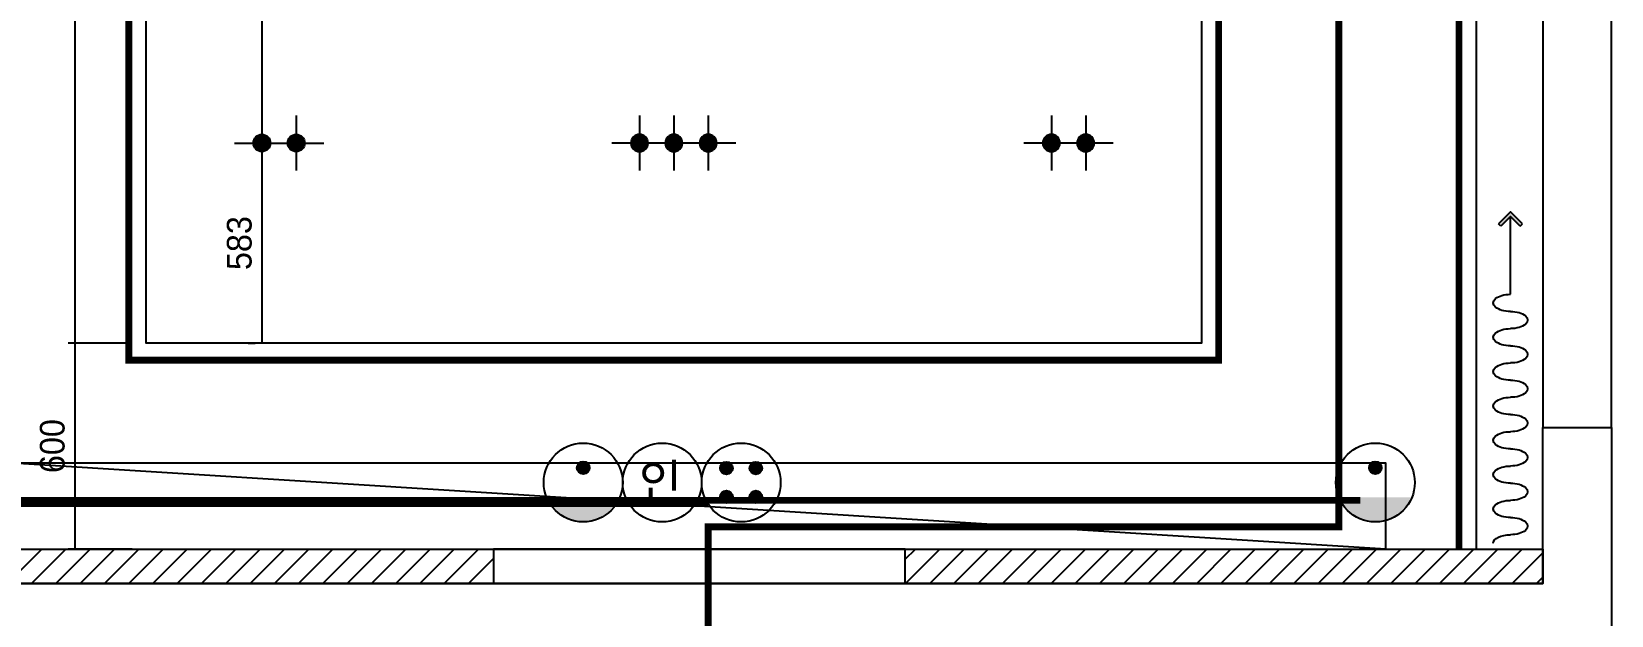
# Model space of a CAD drawing. Header units: millimetres. Extents: x 346859 to 753976, y -86090 to 5333.
# Drawn here: x 437295 to 441897, y -18825 to -17125 of the extents above; entities that cross this region are included whole.
import ezdxf

# ---------------------------------------------------------------- set-up
doc = ezdxf.new("R2010")
doc.units = ezdxf.units.MM
doc.header["$LTSCALE"] = 60
doc.linetypes.add('HID', pattern=[2.5, 1.5, -1])
doc.linetypes.add('HID2', pattern=[1, 0.5, -0.5])
for name, color, linetype in [('01. F-소품', 3, 'Continuous'), ('03-WAL NEW', 3, 'Continuous'), ('04-WIN', 4, 'Continuous'), ('06-FUR', 6, 'Continuous'), ('07-DIM WAL', 5, 'Continuous'), ('2CONTINUOUS', 2, 'Continuous'), ('3.기호.계단선', 30, 'Continuous'), ('CEIL-LIGHT', 7, 'Continuous'), ('RC-LIGHT', 7, 'Continuous'), ('설비', 140, 'Continuous')]:
    doc.layers.add(name, color=color, linetype=linetype)
doc.styles.add('YOURNAME', font='HY울릉도M.TTF')
doc.styles.add('코레일둥고', font='Korail_Round_Gothic_Medium.ttf')
doc.dimstyles.new('40', dxfattribs={"dimscale": 40, "dimtxt": 1.8, "dimasz": 0.9, "dimexe": 0.5, "dimexo": 1, "dimgap": 0.7, "dimtad": 1, "dimdec": 0, "dimzin": 0, "dimdsep": 46, "dimtxsty": 'YOURNAME', "dimblk": 'NONE', "dimcen": 0, "dimclrd": 1, "dimclre": 1, "dimclrt": 7, "dimadec": 0, "dimazin": 0, "dimtfac": 1, "dimtdec": 0, "dimtix": 1, "dimtmove": 2, "dimatfit": 3, "dimldrblk": 'NONE', "dimfxl": 1, "dimtolj": 1, "dimtzin": 0, "dimarcsym": 0})

# ---------------------------------------------------------------- blocks, each defined once
blk = doc.blocks.new('VUSAUSEH')
at = {"layer": '04-WIN'}
blk.add_lwpolyline([(415897.2, 42499.2), (415897.2, 38899.2), (416097.2, 38899.2), (416097.2, 42499.2)], close=True, dxfattribs=at)
at = {"layer": '2CONTINUOUS'}
blk.add_lwpolyline([(414381.2, 37654.2), (414255.2, 37654.2), (414255.2, 38104.2), (413235.2, 38104.2), (413235.2, 37654.2), (412950.2, 37654.2), (412950.2, 38259.2), (410043.2, 38259.2), (410043.2, 38210.2), (409843.2, 38210.2), (409843.2, 38445.2), (415897.2, 38445.2), (415897.2, 38899.2), (416097.2, 38899.2), (416097.2, 38194.2), (414381.2, 38194.2), (414381.2, 37654.2)], dxfattribs=at)
blk = doc.blocks.new('cjswjdeh')
at = {"layer": '03-WAL NEW'}
h = blk.add_hatch(dxfattribs=at)
h.set_pattern_fill('_USER', color=256, scale=50, angle=45, pattern_type=0)
h.set_pattern_definition([(45, (25874.5, 51), (-35.355339, 35.355339), [])])
h.paths.add_polyline_path([(435643.2, 38545.2), (435643.2, 38445.2), (438640.2, 38445.2), (438640.2, 38545.2)])
h.paths.add_polyline_path([(441697.2, 38445.2), (441697.2, 38545.2), (439840.2, 38545.2), (439840.2, 38445.2)])
for points in [[(435643.2, 38545.2), (441697.2, 38545.2), (441697.2, 38445.2), (435643.2, 38445.2)], [(438640.2, 38445.2), (439840.2, 38445.2), (439840.2, 38545.2), (438640.2, 38545.2)]]:
    blk.add_lwpolyline(points, close=True, dxfattribs=at)
at = {"layer": '06-FUR', "color": 8}
blk.add_lwpolyline([(441240.2, 38545.2), (441240.2, 38795.2), (437240.2, 38795.2), (437240.2, 38545.2), (441240.2, 38545.2), (437240.2, 38795.2)], dxfattribs=at)
blk.add_blockref('VUSAUSEH', (25800, 0))
blk = doc.blocks.new('FFSFDF')
at = {"layer": '01. F-소품'}
blk.add_hatch(color=8, dxfattribs=at).paths.add_polyline_path([(1567672.9, 1746751.1), (1567679.9, 1746744.1), (1567715.3, 1746779.4), (1567679.9, 1746814.8), (1567672.9, 1746807.7), (1567701.2, 1746779.4)])
at = {"layer": '01. F-소품', "color": 8}
for p, q in [((1567672.9, 1746807.7), (1567679.9, 1746814.8)), ((1567474.8, 1746779.4), (1567701.2, 1746779.4)), ((1567672.9, 1746751.1), (1567679.9, 1746744.1))]:
    blk.add_line(p, q, dxfattribs=at)
for points in [[(1567679.9, 1746814.8), (1567715.3, 1746779.4), (1567679.9, 1746744.1)], [(1567672.9, 1746807.7), (1567701.2, 1746779.4), (1567672.9, 1746751.1)]]:
    blk.add_lwpolyline(points, dxfattribs=at)
for centre, start_param, end_param in [((1566799.8, 1746779.4), 1.570796, 4.712389), ((1566899.8, 1746779.4), 1.570796, 4.712389), ((1566999.8, 1746779.4), 1.570796, 4.712389), ((1567099.8, 1746779.4), 1.570796, 4.712389), ((1567199.8, 1746779.4), 1.570796, 4.712389), ((1567299.8, 1746779.4), 1.570796, 4.712389), ((1567399.8, 1746779.4), 1.570796, 4.712389), ((1566749.8, 1746779.4), 6.283185, 7.853982), ((1566849.8, 1746779.4), 4.712389, 7.853982), ((1566949.8, 1746779.4), 4.712389, 7.853982), ((1567049.8, 1746779.4), 4.712389, 7.853982), ((1567149.8, 1746779.4), 4.712389, 7.853982), ((1567249.8, 1746779.4), 4.712389, 7.853982), ((1567349.8, 1746779.4), 4.712389, 7.853982), ((1567449.8, 1746779.4), 4.712389, 7.853982)]:
    blk.add_ellipse(centre, major_axis=(0, -50), ratio=0.5, start_param=start_param, end_param=end_param, dxfattribs=at)
blk = doc.blocks.new('*D113')
at = {"layer": '07-DIM WAL', "color": 1, "lineweight": -2, "transparency": 16777216}
for p, q in [((437588.2, -14675.4), (437400.9, -14675.4)), ((437420.9, -14675.4), (437420.9, -18032.4)), ((437588.2, -18032.4), (437400.9, -18032.4))]:
    blk.add_line(p, q, dxfattribs=at)
at = {"layer": 'Defpoints', "color": 0, "transparency": 16777216}
for p in [(437628.2, -14675.4), (437420.9, -18032.4), (437628.2, -18032.4)]:
    blk.add_point(p, dxfattribs=at)
at = {"layer": '07-DIM WAL', "color": 7, "transparency": 16777216, "insert": (437355.5, -16353.9), "char_height": 72, "attachment_point": 5, "rotation": 90, "style": 'YOURNAME'}
blk.add_mtext('\\A1;3357', dxfattribs=at)
blk = doc.blocks.new('_None')
blk = doc.blocks.new('*D114')
at = {"layer": '07-DIM WAL', "color": 1, "lineweight": -2, "transparency": 16777216}
for p, q in [((437588.2, -18032.4), (437400.9, -18032.4)), ((437420.9, -18032.4), (437420.9, -18632.4)), ((437588.2, -18632.4), (437400.9, -18632.4))]:
    blk.add_line(p, q, dxfattribs=at)
at = {"layer": 'Defpoints', "color": 0, "transparency": 16777216}
for p in [(437628.2, -18032.4), (437420.9, -18632.4), (437628.2, -18632.4)]:
    blk.add_point(p, dxfattribs=at)
at = {"layer": '07-DIM WAL', "color": 7, "transparency": 16777216, "insert": (437355.4, -18332.4), "char_height": 72, "attachment_point": 5, "rotation": 90, "style": 'YOURNAME'}
blk.add_mtext('\\A1;600', dxfattribs=at)
blk = doc.blocks.new('1')
at = {"linetype": 'Continuous'}
h = blk.add_hatch(color=4, dxfattribs=at)
h.dxf.hatch_style = 1
edge = h.paths.add_edge_path()
edge.add_arc((11539653.5, -14273503.8), 37.5, 0, 360)
at = {"color": 1, "linetype": 'Continuous'}
for p, q in [((11539653.5, -14273637.1), (11539653.5, -14273370.5)), ((11539520.2, -14273503.8), (11539786.8, -14273503.8))]:
    blk.add_line(p, q, dxfattribs=at)
at = {"color": 4, "linetype": 'Continuous'}
for radius in [41.5, 37.5]:
    blk.add_circle((11539653.5, -14273503.8), radius, dxfattribs=at)
blk = doc.blocks.new('*D165')
at = {"layer": '07-DIM WAL', "color": 1, "lineweight": -2, "transparency": 16777216}
for p, q in [((437925.7, -17449.9), (437945.7, -17449.9)), ((437965.7, -17449.9), (437965.7, -18032.4)), ((437925.7, -18032.4), (437945.7, -18032.4))]:
    blk.add_line(p, q, dxfattribs=at)
at = {"layer": 'Defpoints', "color": 0, "transparency": 16777216}
for p in [(437965.7, -17449.9), (437965.7, -18032.4), (437965.7, -18032.4)]:
    blk.add_point(p, dxfattribs=at)
at = {"layer": '07-DIM WAL', "color": 7, "transparency": 16777216, "insert": (437900.2, -17741.2), "char_height": 72, "attachment_point": 5, "rotation": 90, "style": 'YOURNAME'}
blk.add_mtext('\\A1;583', dxfattribs=at)
blk = doc.blocks.new('*D169')
at = {"layer": '07-DIM WAL', "color": 1, "lineweight": -2, "transparency": 16777216}
for p, q in [((437925.7, -16349.9), (437945.7, -16349.9)), ((437965.7, -16349.9), (437965.7, -17449.9)), ((437973.8, -17449.9), (437985.7, -17449.9))]:
    blk.add_line(p, q, dxfattribs=at)
at = {"layer": 'Defpoints', "color": 0, "transparency": 16777216}
for p in [(437965.7, -16349.9), (437933.8, -17449.9), (437965.7, -17449.9)]:
    blk.add_point(p, dxfattribs=at)
at = {"layer": '07-DIM WAL', "color": 7, "transparency": 16777216, "insert": (437900.3, -16899.9), "char_height": 72, "attachment_point": 5, "rotation": 90, "style": 'YOURNAME'}
blk.add_mtext('\\A1;1100', dxfattribs=at)
blk = doc.blocks.new('DLFRN')
at = {"layer": '설비'}
h = blk.add_hatch(color=140, dxfattribs=at)
edge = h.paths.add_edge_path()
edge.add_arc((236552.3, 104850.7), 18.3, 0, 360)
h = blk.add_hatch(color=140, dxfattribs=at)
edge = h.paths.add_edge_path()
edge.add_line((236658.9, 104764.8), (236445.6, 104764.8))
edge.add_ellipse((236552.3, 104807.8), major_axis=(81.3, 81.3), ratio=1, start_angle=156.9578, end_angle=293.0422)
at = {"layer": '설비', "color": 140}
for centre, radius in [((236552.3, 104807.8), 115), ((236552.3, 104850.7), 18.3)]:
    blk.add_circle(centre, radius, dxfattribs=at)
blk = doc.blocks.new('DLSXJSPT')
at = {"layer": '설비', "color": 140}
blk.add_circle((242956, 103418.4), 115, dxfattribs=at)
at = {"layer": '설비', "color": 140, "style": '코레일둥고'}
blk.add_text('인', height=100, dxfattribs=at).set_placement((242888.1, 103372))
blk = doc.blocks.new('4RNZHS')
at = {"layer": '설비'}
h = blk.add_hatch(color=140, dxfattribs=at)
edge = h.paths.add_edge_path()
edge.add_arc((244434.2, 96095.3), 18.3, -90, 270, ccw=False)
h = blk.add_hatch(color=140, dxfattribs=at)
edge = h.paths.add_edge_path()
edge.add_arc((244520, 96095.3), 18.3, 270, 630)
h = blk.add_hatch(color=140, dxfattribs=at)
edge = h.paths.add_edge_path()
edge.add_arc((244434.2, 96011.2), 18.3, -90, 270, ccw=False)
h = blk.add_hatch(color=140, dxfattribs=at)
edge = h.paths.add_edge_path()
edge.add_arc((244520, 96011.2), 18.3, 270, 630)
at = {"layer": '설비', "color": 140}
for centre, radius in [((244477.1, 96053.3), 115), ((244434.2, 96095.3), 18.3), ((244520, 96095.3), 18.3), ((244434.2, 96011.2), 18.3), ((244520, 96011.2), 18.3)]:
    blk.add_circle(centre, radius, dxfattribs=at)

msp = doc.modelspace()

# ---------------------------------------------------------------- linework, layer by layer
at = {"layer": '3.기호.계단선', "color": 10, "linetype": 'HID', "const_width": 20}
for points in [[(441453.2, -14084.4), (441453.2, -18632.4)], [(437165.7, -18490.4), (441165.7, -18490.4)]]:
    msp.add_lwpolyline(points, dxfattribs=at)
msp.add_lwpolyline([(437578.2, -14625.4), (440753.2, -14625.4), (440753.2, -18082.4), (437578.2, -18082.4)], close=True, dxfattribs=at)
at = {"layer": '3.기호.계단선', "color": 140, "linetype": 'HID2'}
msp.add_lwpolyline([(432988.8, -23945.4, 20, 20, 0), (435190.2, -23945.4, 20, 20, 0), (435190.2, -24333.9, 20, 20, 0), (439265.7, -24333.9, 20, 20, 0), (439265.7, -18567.4, 20, 20, 0), (441103.2, -18567.4, 20, 20, 0), (441103.2, -16536.6, 20, 20, 0)], format="xyseb", dxfattribs=at)
at = {"layer": '3.기호.계단선', "color": 140, "linetype": 'HID2', "const_width": 20}
msp.add_lwpolyline([(439265.7, -18499.4), (436279.8, -18499.4), (436279.8, -18079.5)], dxfattribs=at)
at = {"layer": 'CEIL-LIGHT'}
msp.add_line((441503.2, -14084.4), (441503.2, -18632.4), dxfattribs=at)
msp.add_lwpolyline([(437628.2, -14675.4), (440703.2, -14675.4), (440703.2, -18032.4), (437628.2, -18032.4)], close=True, dxfattribs=at)

# ---------------------------------------------------------------- block references
msp.add_blockref('cjswjdeh', (0, -57177.6))
at = {"color": 0, "xscale": -1, "rotation": 270}
msp.add_blockref('FFSFDF', (-1305176.2, -1585365.2), dxfattribs=at)
at = {"layer": 'RC-LIGHT', "yscale": 0.6024096385271789, "zscale": 0.6024096385271789}
for p, xscale, rotation in [((9036462, 6934148.6), 0.6024096385271789, 270.0000000000001), ((9036562, 6934148.6), 0.6024096385271789, 270.0000000000001), ((-8159430.5, 6934148.6), -0.6024096385271789, 89.99999999999993), ((-8159330.5, 6934148.6), -0.6024096385271789, 89.99999999999993), ((-8159230.5, 6934148.6), -0.6024096385271789, 89.99999999999993), ((-8158230.5, 6934148.6), -0.6024096385271789, 89.99999999999991), ((-8158130.5, 6934148.6), -0.6024096385271789, 89.99999999999991)]:
    msp.add_blockref('1', p, dxfattribs=dict(at, xscale=xscale, rotation=rotation))
at = {"layer": '설비'}
for name, p in [('DLFRN', (202349.6, -123246.2)), ('DLSXJSPT', (196175.8, -121856.8)), ('4RNZHS', (194884.8, -114491.7)), ('DLFRN', (204657.1, -123246.2))]:
    msp.add_blockref(name, p, dxfattribs=at)

# ---------------------------------------------------------------- dimensions: what is measured, and where the dimension line sits
at = {"layer": '07-DIM WAL'}
for base, p1, p2, picture, middle in [((437420.9, -18032.4), (437628.2, -14675.4), (437628.2, -18032.4), '*D113', (437355.5, -16353.9)), ((437965.7, -17449.9), (437965.7, -16349.9), (437933.8, -17449.9), '*D169', (437900.3, -16899.9)), ((437965.712199, -18032.4390389), (437965.712199, -17449.9390389), (437965.712199, -18032.4390389), '*D165', (437900.2261803, -17741.1890389)), ((437420.9, -18632.4), (437628.2, -18032.4), (437628.2, -18632.4), '*D114', (437355.4, -18332.4))]:
    dim = msp.add_linear_dim(base=base, p1=p1, p2=p2, angle=90, dimstyle='40', dxfattribs=at)
    dim.commit()
    dim.dimension.update_dxf_attribs({"geometry": picture, "text_midpoint": middle})

doc.saveas('drawing.dxf')
